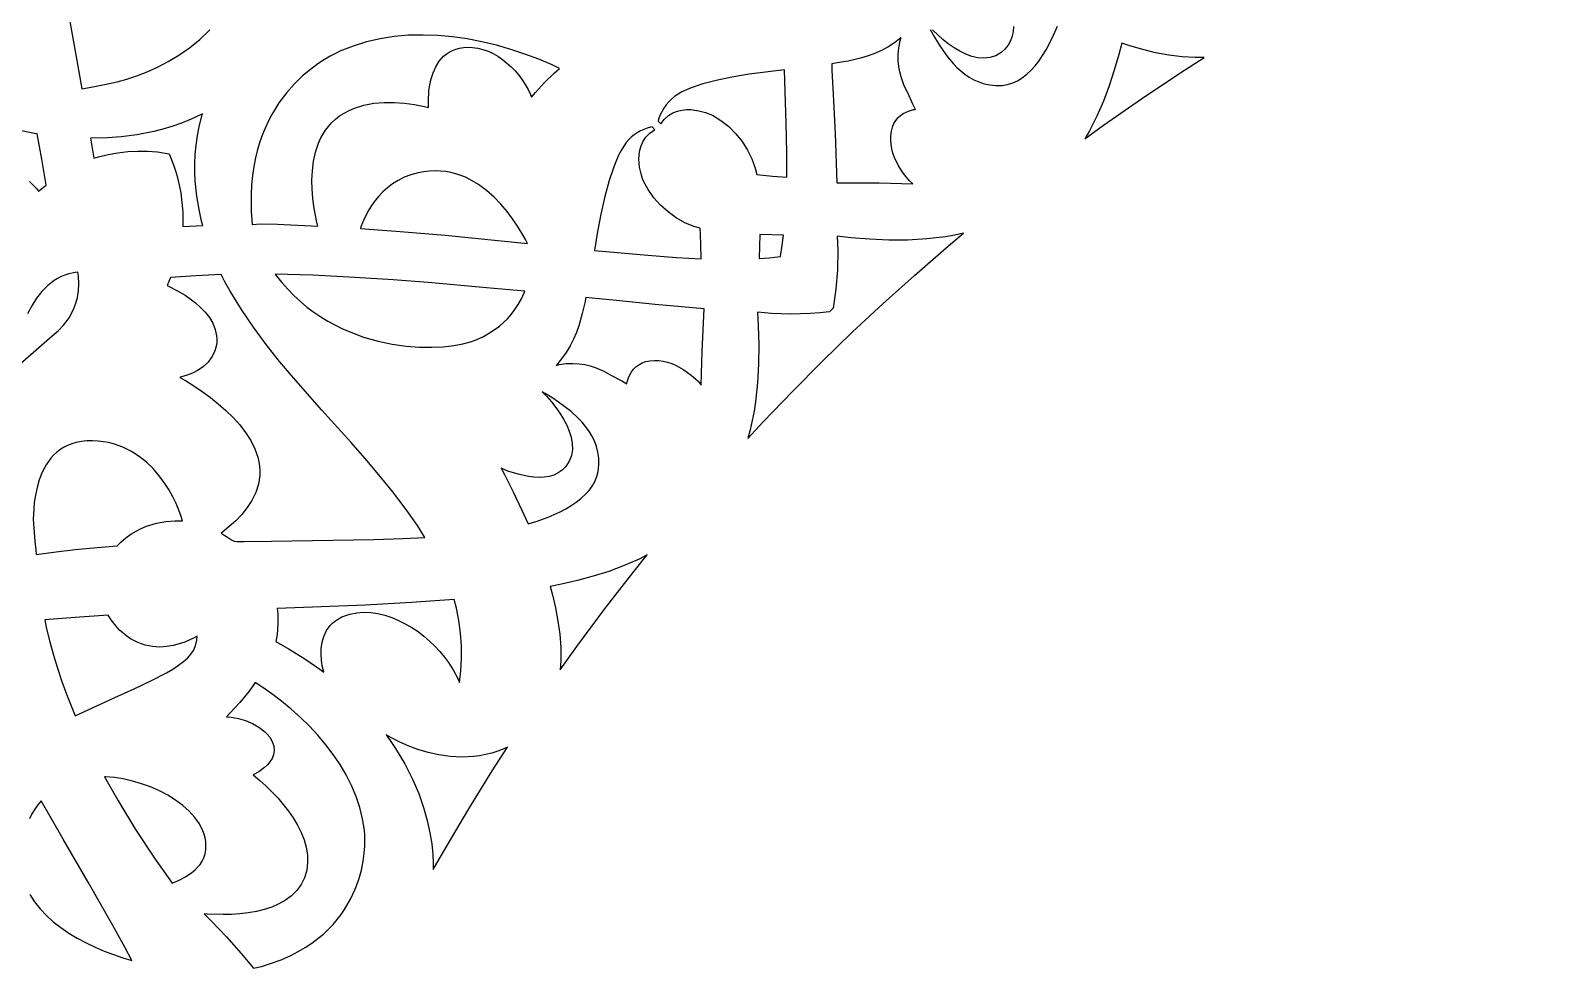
# Model space of a CAD drawing. Extents: x -340 to 340, y -265 to 265.
# Drawn here: x -236 to -163.9, y 95 to 140.1 of the extents above; entities that cross this region are included whole.
import ezdxf

# ---------------------------------------------------------------- set-up
doc = ezdxf.new("R2010")
doc.units = 0
doc.layers.add('LAYER_1', color=18, linetype='CONTINUOUS')

msp = doc.modelspace()

# ---------------------------------------------------------------- linework, layer by layer
at = {"layer": 'LAYER_1'}
msp.add_lwpolyline([(-340, 65), (-340, -265), (340, -265), (340, 265), (-140, 265, 0.363604)], format="xyb", close=True, dxfattribs=at)
for points in [[(-234.131, 140.493), (-233.834, 138.908), (-233.558, 137.281), (-233.102, 137.355), (-232.306, 137.512), (-231.868, 137.619), (-231.406, 137.749), (-230.926, 137.907), (-230.433, 138.096), (-229.931, 138.321), (-229.424, 138.584), (-228.917, 138.889), (-228.415, 139.24), (-227.921, 139.641), (-227.441, 140.096)], [(-193.023, 140.117), (-192.815, 139.742), (-192.586, 139.379), (-192.416, 139.126), (-192.19, 138.814), (-191.905, 138.473), (-191.743, 138.305), (-191.564, 138.141), (-191.371, 137.985), (-191.163, 137.842), (-190.94, 137.716), (-190.701, 137.608), (-190.446, 137.525), (-190.174, 137.467), (-189.884, 137.44), (-189.577, 137.446), (-189.323, 137.485), (-189.08, 137.559), (-188.847, 137.667), (-188.623, 137.806), (-188.409, 137.974), (-188.203, 138.168), (-188.008, 138.385), (-187.823, 138.623), (-187.649, 138.877), (-187.487, 139.143), (-187.193, 139.706), (-186.947, 140.279)], [(-189.038, 140.263), (-189.062, 140.022), (-189.112, 139.789), (-189.191, 139.567), (-189.302, 139.36), (-189.448, 139.173), (-189.632, 139.009), (-189.891, 138.858), (-190.169, 138.769), (-190.455, 138.739), (-190.745, 138.761), (-191.034, 138.829), (-191.321, 138.935), (-191.605, 139.074), (-191.883, 139.241), (-192.156, 139.431), (-192.422, 139.641), (-192.915, 140.096)], [(-236.046, 132.854), (-235.71, 132.51), (-235.614, 132.392), (-235.25, 132.682), (-235.466, 133.918), (-235.693, 135.13), (-235.82, 135.151), (-236.84, 135.353)], [(-236.505, 124.141), (-235.728, 124.801), (-234.965, 125.48), (-234.865, 125.56), (-234.673, 125.725), (-234.424, 125.983), (-234.294, 126.144), (-234.163, 126.33), (-234.039, 126.54), (-233.927, 126.774), (-233.83, 127.032), (-233.755, 127.314), (-233.706, 127.623), (-233.689, 127.957), (-233.708, 128.319), (-233.74, 128.525), (-233.865, 128.507), (-234.171, 128.439), (-234.361, 128.378), (-234.543, 128.303), (-234.715, 128.216), (-234.876, 128.117), (-235.183, 127.878), (-235.46, 127.595), (-235.712, 127.272), (-235.941, 126.912), (-236.151, 126.521)], [(-236.036, 98.778), (-235.81, 98.424), (-235.546, 98.088), (-235.246, 97.772), (-234.915, 97.474), (-234.556, 97.195), (-234.172, 96.935), (-233.769, 96.693), (-233.349, 96.469), (-232.918, 96.263), (-232.478, 96.075), (-232.034, 95.903), (-231.592, 95.749), (-231.168, 95.623), (-231.498, 96.257), (-232.066, 97.298), (-233.242, 99.364), (-234.442, 101.42), (-235.493, 103.252), (-235.648, 103.062), (-235.797, 102.849), (-235.933, 102.624), (-236.055, 102.388)]]:
    msp.add_lwpolyline(points, dxfattribs=at)
for points in [[(-214.436, 139.528), (-215.137, 139.662), (-215.841, 139.763), (-216.545, 139.827), (-217.246, 139.852), (-217.941, 139.837), (-218.626, 139.779), (-219.299, 139.676), (-219.957, 139.525), (-220.596, 139.326), (-221.218, 139.074), (-221.463, 138.958), (-221.686, 138.84), (-221.963, 138.677), (-222.283, 138.467), (-222.633, 138.207), (-223.004, 137.894), (-223.385, 137.526), (-223.764, 137.099), (-224.132, 136.609), (-224.306, 136.343), (-224.474, 136.058), (-224.634, 135.757), (-224.784, 135.439), (-224.923, 135.103), (-225.049, 134.749), (-225.162, 134.376), (-225.259, 133.985), (-225.34, 133.574), (-225.403, 133.143), (-225.447, 132.692), (-225.469, 132.222), (-225.457, 131.417), (-225.412, 130.802), (-225.01, 130.822), (-224.206, 130.814), (-222.278, 130.722), (-222.338, 130.969), (-222.463, 131.66), (-222.513, 132.058), (-222.546, 132.479), (-222.556, 132.917), (-222.537, 133.365), (-222.482, 133.815), (-222.384, 134.26), (-222.238, 134.689), (-222.143, 134.901), (-222.033, 135.103), (-221.908, 135.299), (-221.766, 135.486), (-221.607, 135.663), (-221.43, 135.829), (-221.235, 135.982), (-221.02, 136.122), (-220.786, 136.247), (-220.531, 136.357), (-220.071, 136.501), (-219.596, 136.59), (-219.113, 136.631), (-218.627, 136.63), (-218.142, 136.593), (-217.66, 136.528), (-217.187, 136.439), (-216.99, 136.394), (-216.997, 136.671), (-216.967, 137.179), (-216.926, 137.466), (-216.862, 137.758), (-216.77, 138.051), (-216.643, 138.335), (-216.476, 138.602), (-216.267, 138.837), (-216.138, 138.944), (-215.999, 139.037), (-215.847, 139.116), (-215.683, 139.18), (-215.505, 139.227), (-215.315, 139.257), (-215.112, 139.268), (-214.895, 139.261), (-214.639, 139.226), (-214.387, 139.164), (-214.141, 139.076), (-213.903, 138.965), (-213.672, 138.833), (-213.452, 138.682), (-213.241, 138.514), (-213.041, 138.331), (-212.852, 138.135), (-212.677, 137.927), (-212.514, 137.709), (-212.367, 137.484), (-212.234, 137.251), (-212.118, 137.014), (-212.062, 136.877), (-211.88, 137.098), (-211.445, 137.576), (-210.987, 138.031), (-210.735, 138.257), (-211.084, 138.422), (-211.723, 138.693), (-212.382, 138.942), (-213.055, 139.165), (-213.741, 139.361)], [(-197.464, 138.516), (-197.718, 138.477), (-197.714, 138.171), (-197.659, 137.001), (-197.566, 135.141), (-197.477, 132.793), (-195.466, 132.78), (-193.85, 132.738), (-194.021, 132.901), (-194.299, 133.238), (-194.538, 133.606), (-194.725, 133.995), (-194.799, 134.202), (-194.854, 134.409), (-194.891, 134.618), (-194.909, 134.83), (-194.905, 135.041), (-194.877, 135.253), (-194.826, 135.448), (-194.754, 135.622), (-194.663, 135.774), (-194.557, 135.903), (-194.44, 136.01), (-194.312, 136.1), (-194.065, 136.219), (-193.825, 136.285), (-193.724, 136.298), (-193.853, 136.552), (-194.095, 137.084), (-194.155, 137.2), (-194.278, 137.464), (-194.414, 137.849), (-194.474, 138.087), (-194.521, 138.345), (-194.548, 138.625), (-194.551, 138.923), (-194.523, 139.238), (-194.458, 139.566), (-194.406, 139.73), (-194.42, 139.717), (-194.731, 139.479), (-195.053, 139.275), (-195.38, 139.103), (-195.708, 138.96), (-196.033, 138.842), (-196.353, 138.745), (-196.947, 138.606)], [(-179.931, 138.782), (-180.357, 138.77), (-180.991, 138.806), (-181.624, 138.887), (-182.251, 139.007), (-182.87, 139.158), (-183.478, 139.334), (-183.869, 139.462), (-184.011, 138.921), (-184.229, 138.171), (-184.472, 137.427), (-184.747, 136.692), (-185.057, 135.973), (-185.409, 135.275), (-185.633, 134.895), (-184.74, 135.54), (-182.927, 136.802), (-181.091, 138.033)], [(-202.498, 137.837), (-203.239, 137.684), (-203.887, 137.515), (-204.437, 137.331), (-204.887, 137.132), (-205.067, 137.03), (-205.223, 136.924), (-205.37, 136.802), (-205.508, 136.665), (-205.635, 136.515), (-205.749, 136.354), (-205.848, 136.183), (-205.931, 136.007), (-205.997, 135.826), (-206.019, 135.739), (-205.894, 135.608), (-205.715, 135.833), (-205.522, 136.003), (-205.315, 136.129), (-205.099, 136.215), (-204.881, 136.266), (-204.665, 136.288), (-204.452, 136.287), (-204.073, 136.235), (-203.751, 136.148), (-203.418, 136.014), (-203.018, 135.768), (-202.648, 135.473), (-202.31, 135.134), (-202.009, 134.76), (-201.749, 134.355), (-201.537, 133.927), (-201.377, 133.482), (-201.311, 133.182), (-200.554, 133.111), (-199.865, 133.059), (-199.865, 134.233), (-199.896, 135.621), (-199.987, 138.186), (-200.762, 138.099), (-201.671, 137.975)], [(-232.294, 134.142), (-231.829, 134.225), (-231.358, 134.279), (-230.886, 134.303), (-230.414, 134.298), (-229.944, 134.262), (-229.371, 134.181), (-229.167, 133.648), (-229.028, 133.21), (-228.915, 132.762), (-228.827, 132.308), (-228.766, 131.85), (-228.731, 131.39), (-228.722, 130.929), (-228.732, 130.697), (-227.778, 130.746), (-227.829, 130.962), (-227.948, 131.512), (-228.057, 132.157), (-228.133, 132.887), (-228.152, 133.285), (-228.153, 133.701), (-228.135, 134.135), (-228.094, 134.586), (-228.027, 135.054), (-227.932, 135.538), (-227.805, 136.036), (-227.791, 136.083), (-227.846, 136.054), (-228.323, 135.834), (-228.79, 135.645), (-229.246, 135.483), (-229.688, 135.348), (-230.119, 135.236), (-230.928, 135.075), (-231.669, 134.981), (-232.33, 134.934), (-233.135, 134.916), (-232.973, 133.962), (-232.751, 134.031)], [(-206.515, 129.33), (-205.135, 129.224), (-203.966, 129.162), (-203.98, 129.856), (-203.991, 130.307), (-204.008, 130.614), (-204.306, 130.697), (-204.742, 130.88), (-205.158, 131.115), (-205.547, 131.397), (-205.905, 131.719), (-206.223, 132.075), (-206.497, 132.461), (-206.719, 132.87), (-206.764, 132.984), (-206.837, 133.214), (-206.907, 133.536), (-206.938, 133.917), (-206.928, 134.13), (-206.895, 134.344), (-206.833, 134.559), (-206.736, 134.771), (-206.599, 134.972), (-206.421, 135.157), (-206.198, 135.32), (-206.182, 135.327), (-206.311, 135.463), (-206.377, 135.45), (-206.539, 135.404), (-206.867, 135.267), (-207.015, 135.184), (-207.159, 135.087), (-207.292, 134.98), (-207.413, 134.865), (-207.539, 134.718), (-207.663, 134.542), (-207.786, 134.337), (-207.906, 134.104), (-208.141, 133.55), (-208.362, 132.893), (-208.569, 132.138), (-208.761, 131.291), (-208.938, 130.358), (-209.066, 129.554)], [(-216.193, 130.281), (-212.263, 129.884), (-212.358, 130.074), (-212.53, 130.382), (-212.735, 130.716), (-212.971, 131.065), (-213.237, 131.419), (-213.534, 131.769), (-213.86, 132.106), (-214.216, 132.421), (-214.6, 132.705), (-215.014, 132.949), (-215.228, 133.052), (-215.45, 133.142), (-215.68, 133.219), (-215.917, 133.28), (-216.161, 133.325), (-216.412, 133.352), (-216.67, 133.362), (-216.936, 133.351), (-217.21, 133.32), (-217.49, 133.267), (-217.834, 133.172), (-218.15, 133.05), (-218.44, 132.905), (-218.705, 132.739), (-218.947, 132.556), (-219.168, 132.359), (-219.366, 132.152), (-219.544, 131.937), (-219.702, 131.718), (-219.84, 131.501), (-220.064, 131.074), (-220.219, 130.691), (-220.244, 130.609), (-218.342, 130.469)], [(-191.43, 130.376), (-191.842, 130.288), (-192.289, 130.21), (-193.185, 130.103), (-194.09, 130.052), (-194.999, 130.049), (-195.906, 130.087), (-196.807, 130.159), (-197.464, 130.231), (-197.439, 129.547), (-197.457, 128.623), (-197.53, 127.701), (-197.657, 126.792), (-197.834, 126.621), (-198.289, 126.572), (-198.751, 126.537), (-199.672, 126.514), (-200.595, 126.546), (-201.275, 126.609), (-201.237, 125.947), (-201.213, 125.041), (-201.221, 124.131), (-201.271, 123.222), (-201.368, 122.319), (-201.438, 121.87), (-201.522, 121.425), (-201.623, 120.983), (-201.732, 120.574), (-200.994, 121.368), (-199.601, 122.816), (-198.184, 124.241), (-196.745, 125.646), (-195.272, 127.014), (-193.779, 128.36), (-192.262, 129.679)], [(-201.197, 129.175), (-200.72, 129.21), (-200.174, 129.27), (-200.087, 129.814), (-200.025, 130.29), (-201.159, 130.312)], [(-223.443, 123.464), (-224.105, 124.253), (-224.745, 125.057), (-225.355, 125.882), (-225.93, 126.73), (-226.462, 127.606), (-226.712, 128.058), (-226.887, 128.4), (-228.104, 128.347), (-229.321, 128.265), (-229.474, 127.875), (-229.317, 127.808), (-228.869, 127.568), (-228.62, 127.414), (-228.368, 127.24), (-228.118, 127.046), (-227.878, 126.833), (-227.656, 126.6), (-227.458, 126.348), (-227.295, 126.075), (-227.175, 125.782), (-227.11, 125.476), (-227.101, 125.309), (-227.109, 125.144), (-227.136, 124.977), (-227.183, 124.808), (-227.249, 124.639), (-227.339, 124.465), (-227.517, 124.217), (-227.74, 124.005), (-227.994, 123.83), (-228.27, 123.69), (-228.56, 123.579), (-228.858, 123.495), (-228.873, 123.491), (-228.602, 123.339), (-228.203, 123.089), (-227.805, 122.821), (-227.412, 122.534), (-227.03, 122.23), (-226.665, 121.909), (-226.321, 121.572), (-226.006, 121.22), (-225.725, 120.852), (-225.484, 120.471), (-225.289, 120.076), (-225.148, 119.671), (-225.099, 119.459), (-225.066, 119.248), (-225.051, 119.034), (-225.054, 118.818), (-225.075, 118.601), (-225.117, 118.379), (-225.242, 117.985), (-225.423, 117.613), (-225.649, 117.265), (-225.911, 116.941), (-226.2, 116.639), (-226.508, 116.358), (-226.826, 116.098), (-226.896, 116.045), (-226.846, 116.017), (-226.586, 115.85), (-226.395, 115.725), (-226.278, 115.668), (-226.145, 115.654), (-225.789, 115.646), (-224.487, 115.655), (-219.599, 115.748), (-218.21, 115.788), (-217.164, 115.835), (-217.522, 116.403), (-218.101, 117.233), (-218.715, 118.042), (-219.356, 118.835), (-220.019, 119.615), (-220.698, 120.386), (-222.078, 121.919)], [(-220.508, 128.27), (-222.523, 128.368), (-224.315, 128.423), (-224.281, 128.375), (-224.004, 128.027), (-223.716, 127.701), (-223.417, 127.397), (-223.11, 127.115), (-222.794, 126.853), (-222.47, 126.61), (-222.141, 126.387), (-221.806, 126.183), (-221.467, 125.997), (-221.124, 125.828), (-220.781, 125.676), (-220.087, 125.418), (-219.397, 125.221), (-218.718, 125.078), (-218.058, 124.985), (-217.427, 124.937), (-216.831, 124.928), (-216.281, 124.954), (-215.784, 125.009), (-215.35, 125.088), (-214.987, 125.185), (-214.707, 125.287), (-214.367, 125.444), (-213.991, 125.66), (-213.597, 125.944), (-213.406, 126.11), (-213.216, 126.295), (-213.033, 126.5), (-212.86, 126.726), (-212.698, 126.972), (-212.552, 127.24), (-212.422, 127.531), (-212.394, 127.61), (-214.221, 127.764), (-217.012, 128.019), (-218.671, 128.15)], [(-210.893, 124.06), (-210.739, 124.101), (-210.408, 124.149), (-210.093, 124.16), (-209.795, 124.141), (-209.516, 124.098), (-209.26, 124.036), (-209.026, 123.962), (-208.647, 123.803), (-208.389, 123.664), (-208.276, 123.598), (-207.758, 123.326), (-207.514, 123.185), (-207.495, 123.284), (-207.417, 123.521), (-207.287, 123.762), (-207.19, 123.886), (-207.077, 123.997), (-206.943, 124.096), (-206.787, 124.18), (-206.609, 124.243), (-206.411, 124.283), (-206.198, 124.299), (-205.987, 124.292), (-205.777, 124.263), (-205.57, 124.214), (-205.367, 124.147), (-205.165, 124.063), (-204.787, 123.855), (-204.433, 123.597), (-204.113, 123.301), (-203.961, 123.123), (-203.917, 124.743), (-203.825, 126.758), (-206.16, 126.971), (-208.008, 127.162), (-209.17, 127.28), (-209.473, 127.3), (-209.526, 127.048), (-209.642, 126.537), (-209.811, 125.952), (-209.925, 125.638), (-210.06, 125.32), (-210.22, 125), (-210.408, 124.682), (-210.628, 124.371), (-210.881, 124.072)], [(-211.555, 122.798), (-211.337, 122.577), (-211.116, 122.321), (-210.906, 122.055), (-210.712, 121.78), (-210.537, 121.497), (-210.385, 121.209), (-210.262, 120.918), (-210.171, 120.625), (-210.119, 120.332), (-210.112, 120.042), (-210.158, 119.757), (-210.262, 119.484), (-210.427, 119.233), (-210.6, 119.058), (-210.794, 118.923), (-211.007, 118.823), (-211.232, 118.756), (-211.467, 118.719), (-211.708, 118.708), (-211.955, 118.719), (-212.207, 118.75), (-212.703, 118.858), (-213.193, 119.014), (-213.525, 119.148), (-213.366, 118.852), (-212.944, 118.021), (-212.542, 117.18), (-212.235, 116.491), (-211.842, 116.608), (-211.268, 116.814), (-210.702, 117.066), (-210.433, 117.207), (-210.174, 117.36), (-209.93, 117.525), (-209.705, 117.701), (-209.501, 117.888), (-209.321, 118.086), (-209.168, 118.296), (-209.044, 118.516), (-208.951, 118.747), (-208.89, 118.993), (-208.854, 119.318), (-208.857, 119.627), (-208.896, 119.919), (-208.967, 120.194), (-209.065, 120.455), (-209.186, 120.701), (-209.328, 120.932), (-209.484, 121.148), (-209.652, 121.348), (-209.826, 121.532), (-210.18, 121.855), (-210.774, 122.308), (-211.093, 122.526), (-211.422, 122.727)], [(-232.825, 115.367), (-231.857, 115.447), (-231.686, 115.619), (-231.45, 115.82), (-231.208, 115.995), (-230.962, 116.144), (-230.716, 116.27), (-230.466, 116.375), (-229.987, 116.524), (-229.531, 116.608), (-229.115, 116.641), (-228.748, 116.636), (-228.811, 116.849), (-228.914, 117.14), (-229.045, 117.456), (-229.206, 117.787), (-229.396, 118.128), (-229.616, 118.47), (-229.866, 118.807), (-230.147, 119.13), (-230.46, 119.434), (-230.805, 119.71), (-231.181, 119.953), (-231.594, 120.157), (-231.81, 120.24), (-232.036, 120.312), (-232.272, 120.37), (-232.517, 120.415), (-232.771, 120.444), (-233.035, 120.457), (-233.315, 120.451), (-233.574, 120.424), (-233.814, 120.378), (-234.035, 120.313), (-234.238, 120.232), (-234.425, 120.136), (-234.596, 120.026), (-234.754, 119.903), (-234.898, 119.768), (-235.027, 119.626), (-235.257, 119.304), (-235.441, 118.957), (-235.585, 118.593), (-235.693, 118.224), (-235.771, 117.861), (-235.822, 117.517), (-235.852, 117.205), (-235.869, 116.714), (-235.864, 116.494), (-235.8, 115.661), (-235.753, 115.242), (-235.735, 115.028), (-234.908, 115.143), (-233.868, 115.265)], [(-206.538, 115.011), (-206.926, 114.808), (-207.64, 114.493), (-208.373, 114.22), (-209.119, 113.984), (-209.874, 113.78), (-210.631, 113.602), (-211.178, 113.489), (-211.072, 113.09), (-210.928, 112.472), (-210.809, 111.844), (-210.721, 111.21), (-210.673, 110.573), (-210.67, 109.936), (-210.703, 109.513), (-209.903, 110.633), (-208.583, 112.406), (-207.229, 114.153)], [(-224.219, 112.452), (-224.187, 112.187), (-224.18, 111.69), (-224.222, 111.195), (-224.286, 110.861), (-223.648, 110.507), (-222.901, 110.044), (-222.178, 109.544), (-221.991, 109.4), (-222.063, 109.712), (-222.1, 109.977), (-222.119, 110.254), (-222.112, 110.54), (-222.072, 110.829), (-221.992, 111.114), (-221.863, 111.388), (-221.681, 111.637), (-221.563, 111.755), (-221.432, 111.862), (-221.286, 111.957), (-221.124, 112.042), (-220.946, 112.114), (-220.749, 112.174), (-220.42, 112.238), (-220.083, 112.263), (-219.745, 112.249), (-219.408, 112.202), (-219.072, 112.122), (-218.741, 112.013), (-218.415, 111.878), (-218.097, 111.719), (-217.788, 111.538), (-217.49, 111.338), (-217.205, 111.121), (-216.934, 110.889), (-216.68, 110.645), (-216.444, 110.39), (-216.228, 110.126), (-216.034, 109.856), (-215.803, 109.484), (-215.594, 109.099), (-215.504, 108.91), (-215.44, 109.458), (-215.407, 110.061), (-215.412, 110.666), (-215.454, 111.27), (-215.535, 111.868), (-215.654, 112.457), (-215.769, 112.88), (-217.809, 112.731), (-220.019, 112.61)], [(-231.746, 111.416), (-231.913, 111.593), (-232.152, 111.902), (-232.293, 112.125), (-233.864, 112.018), (-235.325, 111.898), (-235.234, 111.479), (-235.077, 110.844), (-234.902, 110.212), (-234.711, 109.585), (-234.504, 108.963), (-234.282, 108.346), (-233.874, 107.318), (-231.976, 108.193), (-231.049, 108.611), (-230.221, 108.999), (-229.507, 109.37), (-229.201, 109.55), (-228.928, 109.729), (-228.692, 109.907), (-228.494, 110.083), (-228.337, 110.259), (-228.221, 110.433), (-228.118, 110.668), (-228.056, 110.924), (-228.038, 111.124), (-228.177, 111.044), (-228.387, 110.941), (-228.627, 110.841), (-228.894, 110.749), (-229.186, 110.674), (-229.499, 110.623), (-229.829, 110.603), (-230.172, 110.624), (-230.525, 110.692), (-230.88, 110.816), (-231.23, 111.001), (-231.407, 111.123), (-231.578, 111.26)], [(-227.566, 97.84), (-227.714, 97.855), (-227.368, 97.517), (-226.638, 96.753), (-225.935, 95.964), (-225.342, 95.251), (-224.973, 95.342), (-224.494, 95.487), (-224.026, 95.66), (-223.571, 95.862), (-223.211, 96.049), (-222.876, 96.247), (-222.565, 96.453), (-222.278, 96.667), (-222.013, 96.888), (-221.77, 97.115), (-221.547, 97.347), (-221.345, 97.583), (-221.16, 97.821), (-220.995, 98.06), (-220.711, 98.546), (-220.488, 99.027), (-220.318, 99.496), (-220.196, 99.946), (-220.112, 100.368), (-220.061, 100.754), (-220.037, 101.093), (-220.036, 101.614), (-220.054, 101.851), (-220.137, 102.398), (-220.268, 102.934), (-220.443, 103.463), (-220.661, 103.981), (-220.918, 104.488), (-221.211, 104.983), (-221.537, 105.465), (-221.893, 105.933), (-222.275, 106.384), (-222.681, 106.819), (-223.107, 107.235), (-223.55, 107.632), (-224.006, 108.009), (-224.473, 108.364), (-224.946, 108.696), (-225.267, 108.903), (-225.56, 108.495), (-226.003, 107.953), (-226.473, 107.436), (-226.641, 107.268), (-226.421, 107.247), (-226.071, 107.182), (-225.727, 107.085), (-225.397, 106.951), (-225.089, 106.778), (-224.817, 106.564), (-224.69, 106.434), (-224.577, 106.293), (-224.451, 106.082), (-224.379, 105.867), (-224.362, 105.655), (-224.393, 105.456), (-224.465, 105.275), (-224.565, 105.114), (-224.686, 104.971), (-224.822, 104.843), (-225.1, 104.638), (-225.363, 104.488), (-225.044, 104.23), (-224.753, 103.967), (-224.467, 103.688), (-224.19, 103.394), (-223.926, 103.085), (-223.677, 102.765), (-223.45, 102.434), (-223.247, 102.094), (-223.073, 101.746), (-222.933, 101.392), (-222.832, 101.032), (-222.773, 100.669), (-222.764, 100.304), (-222.809, 99.94), (-222.913, 99.58), (-223.072, 99.253), (-223.28, 98.965), (-223.53, 98.715), (-223.817, 98.503), (-224.133, 98.325), (-224.474, 98.178), (-224.834, 98.061), (-225.211, 97.969), (-225.599, 97.901), (-225.995, 97.854), (-226.394, 97.827), (-226.793, 97.816)], [(-219.01, 106.4), (-218.822, 106.137), (-218.567, 105.756), (-218.123, 105.014), (-217.756, 104.293), (-217.459, 103.599), (-217.225, 102.938), (-217.047, 102.314), (-216.92, 101.731), (-216.834, 101.193), (-216.784, 100.704), (-216.762, 100.27), (-216.761, 99.967), (-216.147, 101.043), (-215.061, 102.871), (-213.944, 104.68), (-213.215, 105.813), (-213.388, 105.736), (-213.679, 105.627), (-213.97, 105.537), (-214.26, 105.465), (-214.549, 105.411), (-214.839, 105.374), (-215.402, 105.346), (-215.955, 105.374), (-216.49, 105.449), (-217.005, 105.564), (-217.496, 105.711), (-217.959, 105.883), (-218.392, 106.072), (-218.792, 106.272)], [(-229.238, 99.31), (-228.896, 99.465), (-228.594, 99.626), (-228.289, 99.831), (-228.15, 99.947), (-228.019, 100.076), (-227.902, 100.216), (-227.801, 100.369), (-227.72, 100.534), (-227.661, 100.715), (-227.627, 100.911), (-227.62, 101.13), (-227.635, 101.308), (-227.665, 101.484), (-227.711, 101.656), (-227.771, 101.822), (-227.937, 102.152), (-228.153, 102.464), (-228.418, 102.759), (-228.725, 103.035), (-229.07, 103.29), (-229.445, 103.523), (-229.845, 103.731), (-230.264, 103.915), (-230.695, 104.071), (-231.132, 104.199), (-231.569, 104.299), (-231.998, 104.367), (-232.414, 104.405), (-232.471, 104.406), (-231.838, 103.281), (-230.985, 101.884), (-230.085, 100.516)]]:
    msp.add_lwpolyline(points, close=True, dxfattribs=at)

doc.saveas('drawing.dxf')
